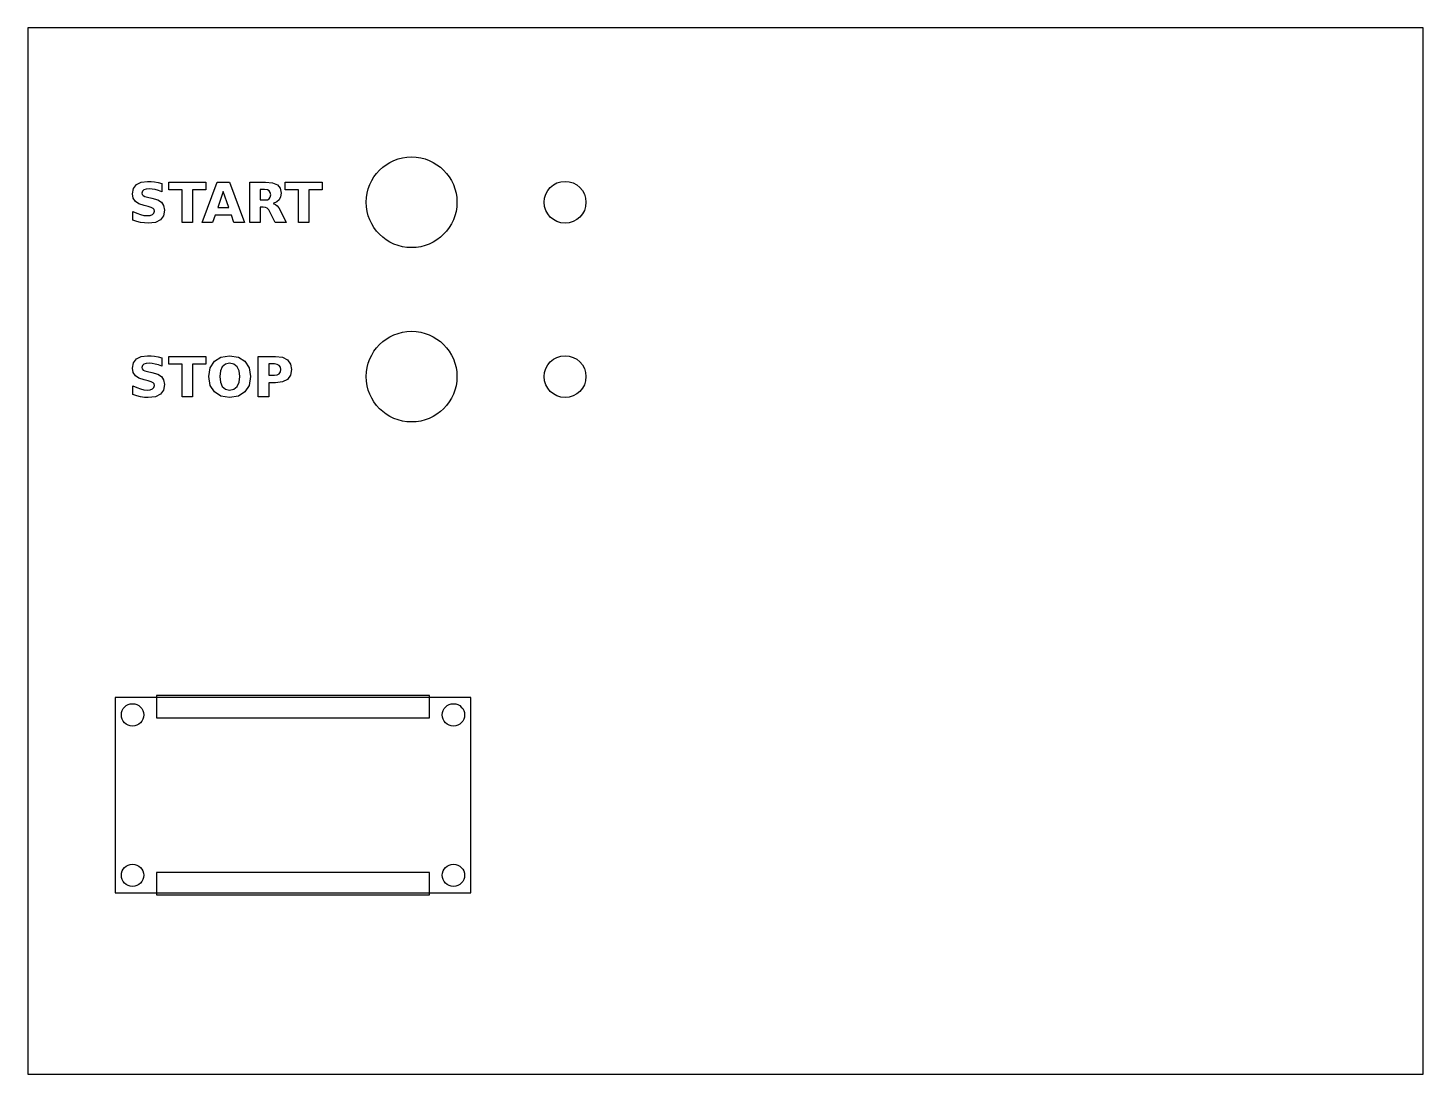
# Model space of a CAD drawing. Header units: millimetres. Extents: x 0 to 200, y 0 to 150.
import ezdxf

# ---------------------------------------------------------------- set-up
doc = ezdxf.new("R2010")
doc.units = ezdxf.units.MM
for name, color, linetype in [('CORTE', 1, 'Continuous'), ('GRABADO', 5, 'Continuous'), ('REFERENCIA', 8, 'Continuous')]:
    doc.layers.add(name, color=color, linetype=linetype)

msp = doc.modelspace()

# ---------------------------------------------------------------- linework, layer by layer
at = {"layer": 'CORTE'}
for points in [[(0, 0), (200, 0), (200, 150), (0, 150)], [(18.45, 51.1), (57.55, 51.1), (57.55, 54.3), (18.45, 54.3)], [(18.45, 25.7), (57.55, 25.7), (57.55, 28.9), (18.45, 28.9)]]:
    msp.add_lwpolyline(points, close=True, dxfattribs=at)
for centre, radius in [((55, 125), 6.5), ((77, 125), 3), ((55, 100), 6.5), ((77, 100), 3), ((15, 51.5), 1.6), ((61, 51.5), 1.6), ((15, 28.5), 1.6), ((61, 28.5), 1.6)]:
    msp.add_circle(centre, radius, dxfattribs=at)
at = {"layer": 'GRABADO'}
for points in [[(19.18, 127.71), (19.18, 126.49), (18.71, 126.68), (18.25, 126.81), (17.81, 126.89), (17.4, 126.92), (16.93, 126.88), (16.61, 126.77), (16.42, 126.58), (16.35, 126.32), (16.4, 126.11), (16.52, 125.95), (16.77, 125.83), (17.15, 125.73), (17.78, 125.6), (18.61, 125.36), (19.16, 125.01), (19.46, 124.54), (19.56, 123.89), (19.42, 123.06), (19, 122.47), (18.28, 122.12), (17.26, 122), (16.71, 122.03), (16.16, 122.11), (15.6, 122.23), (15.05, 122.42), (15.05, 123.67), (15.6, 123.42), (16.12, 123.23), (16.63, 123.12), (17.12, 123.08), (17.55, 123.12), (17.87, 123.24), (18.06, 123.44), (18.13, 123.71), (18.08, 123.95), (17.95, 124.13), (17.69, 124.27), (17.25, 124.39), (16.67, 124.52), (15.92, 124.76), (15.4, 125.11), (15.1, 125.59), (15, 126.21), (15.14, 126.97), (15.56, 127.54), (16.24, 127.88), (17.16, 128), (17.65, 127.98), (18.14, 127.93), (18.65, 127.84), (19.18, 127.71)], [(20.18, 127.9), (25.51, 127.9), (25.51, 126.77), (23.59, 126.77), (23.59, 122.11), (22.1, 122.11), (22.1, 126.77), (20.18, 126.77), (20.18, 127.9)], [(29.18, 123.17), (26.85, 123.17), (26.48, 122.11), (24.98, 122.11), (27.12, 127.9), (28.9, 127.9), (31.04, 122.11), (29.54, 122.11), (29.18, 123.17)], [(27.22, 124.24), (28.8, 124.24), (28.01, 126.54), (27.22, 124.24)], [(33.3, 124.3), (33.3, 122.11), (31.81, 122.11), (31.81, 127.9), (34.08, 127.9), (35.07, 127.8), (35.76, 127.51), (36.16, 127.02), (36.29, 126.3), (36.22, 125.78), (36.01, 125.36), (35.67, 125.04), (35.18, 124.82), (35.47, 124.7), (35.73, 124.5), (35.97, 124.19), (36.22, 123.76), (37.03, 122.11), (35.44, 122.11), (34.73, 123.55), (34.52, 123.91), (34.3, 124.14), (34.05, 124.26), (33.72, 124.3), (33.3, 124.3)], [(33.92, 125.33), (34.33, 125.37), (34.6, 125.51), (34.75, 125.74), (34.8, 126.08), (34.75, 126.42), (34.6, 126.64), (34.33, 126.77), (33.92, 126.82), (33.3, 126.82), (33.3, 125.33), (33.92, 125.33)], [(36.87, 127.9), (42.2, 127.9), (42.2, 126.77), (40.28, 126.77), (40.28, 122.11), (38.79, 122.11), (38.79, 126.77), (36.87, 126.77), (36.87, 127.9)], [(19.18, 102.71), (19.18, 101.49), (18.71, 101.68), (18.25, 101.81), (17.81, 101.89), (17.4, 101.92), (16.93, 101.88), (16.61, 101.77), (16.42, 101.58), (16.35, 101.32), (16.4, 101.11), (16.52, 100.95), (16.77, 100.83), (17.15, 100.73), (17.78, 100.6), (18.61, 100.36), (19.16, 100.01), (19.46, 99.54), (19.56, 98.89), (19.42, 98.06), (19, 97.47), (18.28, 97.12), (17.26, 97), (16.71, 97.03), (16.16, 97.11), (15.6, 97.23), (15.05, 97.42), (15.05, 98.67), (15.6, 98.42), (16.12, 98.23), (16.63, 98.12), (17.12, 98.08), (17.55, 98.12), (17.87, 98.24), (18.06, 98.44), (18.13, 98.71), (18.08, 98.95), (17.95, 99.13), (17.69, 99.27), (17.25, 99.39), (16.67, 99.52), (15.92, 99.76), (15.4, 100.11), (15.1, 100.59), (15, 101.21), (15.14, 101.97), (15.56, 102.54), (16.24, 102.88), (17.16, 103), (17.65, 102.98), (18.14, 102.93), (18.65, 102.84), (19.18, 102.71)], [(20.18, 102.9), (25.51, 102.9), (25.51, 101.77), (23.59, 101.77), (23.59, 97.11), (22.1, 97.11), (22.1, 101.77), (20.18, 101.77), (20.18, 102.9)], [(28.92, 103), (30.17, 102.8), (31.11, 102.2), (31.7, 101.25), (31.9, 100), (31.7, 98.75), (31.11, 97.8), (30.17, 97.2), (28.92, 97), (27.68, 97.2), (26.74, 97.8), (26.15, 98.75), (25.95, 100), (26.15, 101.25), (26.74, 102.2), (27.68, 102.8), (28.92, 103)], [(33.03, 102.9), (35.5, 102.9), (36.48, 102.77), (37.2, 102.41), (37.64, 101.81), (37.79, 101.01), (37.64, 100.2), (37.2, 99.61), (36.48, 99.24), (35.5, 99.12), (34.52, 99.12), (34.52, 97.11), (33.03, 97.11), (33.03, 102.9)], [(28.92, 101.92), (28.32, 101.79), (27.87, 101.42), (27.59, 100.81), (27.49, 100), (27.59, 99.19), (27.87, 98.58), (28.32, 98.21), (28.92, 98.08), (29.53, 98.21), (29.99, 98.58), (30.27, 99.19), (30.36, 100), (30.27, 100.81), (29.99, 101.42), (29.53, 101.79), (28.92, 101.92)], [(34.52, 101.82), (34.52, 100.2), (35.34, 100.2), (35.73, 100.25), (36.01, 100.41), (36.19, 100.67), (36.25, 101.01), (36.19, 101.35), (36.01, 101.61), (35.73, 101.76), (35.34, 101.82), (34.52, 101.82)]]:
    msp.add_lwpolyline(points, close=True, dxfattribs=at)
at = {"layer": 'REFERENCIA'}
msp.add_lwpolyline([(12.5, 26), (63.5, 26), (63.5, 54), (12.5, 54)], close=True, dxfattribs=at)

doc.saveas('drawing.dxf')
